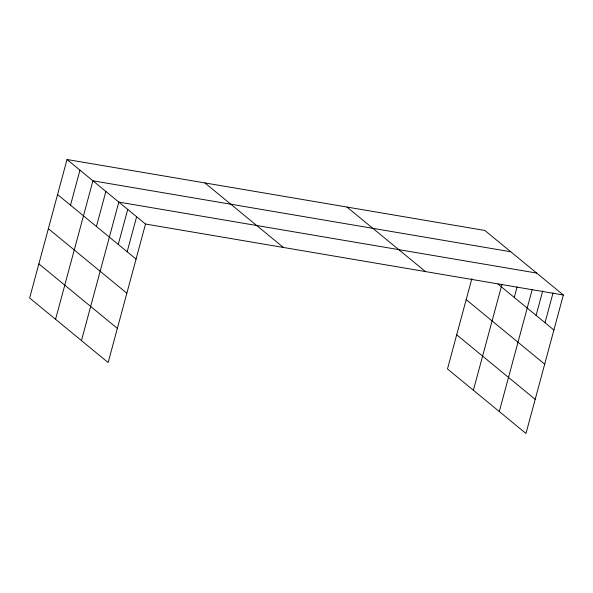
<?xml version="1.0" encoding="UTF-8"?>
<svg xmlns="http://www.w3.org/2000/svg" width="593" height="593" viewBox="0 0 593 593"><rect width="100%" height="100%" fill="white"/><g stroke="black" fill="none" stroke-linecap="round" stroke-linejoin="round"><path stroke-width="0.89" d="M67.016 159.51L29.65 298.005L108.148 362.538L145.515 224.043L67.016 159.51L484.852 230.462L563.35 294.995L525.984 433.49L447.485 368.957L471.858 278.621M70.515 205.185L79.966 170.161M55.557 319.301L92.923 180.806L510.758 251.758M96.422 226.482L105.873 191.457M81.456 340.597L118.822 202.102L536.665 273.054M118.266 244.442L127.717 209.418M127.169 251.758L136.62 216.734M473.392 390.253L502.019 284.158M514.257 297.434L517.096 286.93M499.291 411.549L532.173 289.695M536.109 315.394L542.721 290.881M545.004 322.711L553.039 292.935M145.515 224.043L563.35 294.995M497.898 283.988L553.899 330.027M466.194 299.635L544.685 364.169M346.972 207.053L425.463 271.587M456.699 334.815L535.197 399.348M204.904 182.926L283.402 247.459M57.565 194.541L136.064 259.074M48.352 228.683L126.85 293.216M38.864 263.863L117.355 328.396"/></g></svg>
